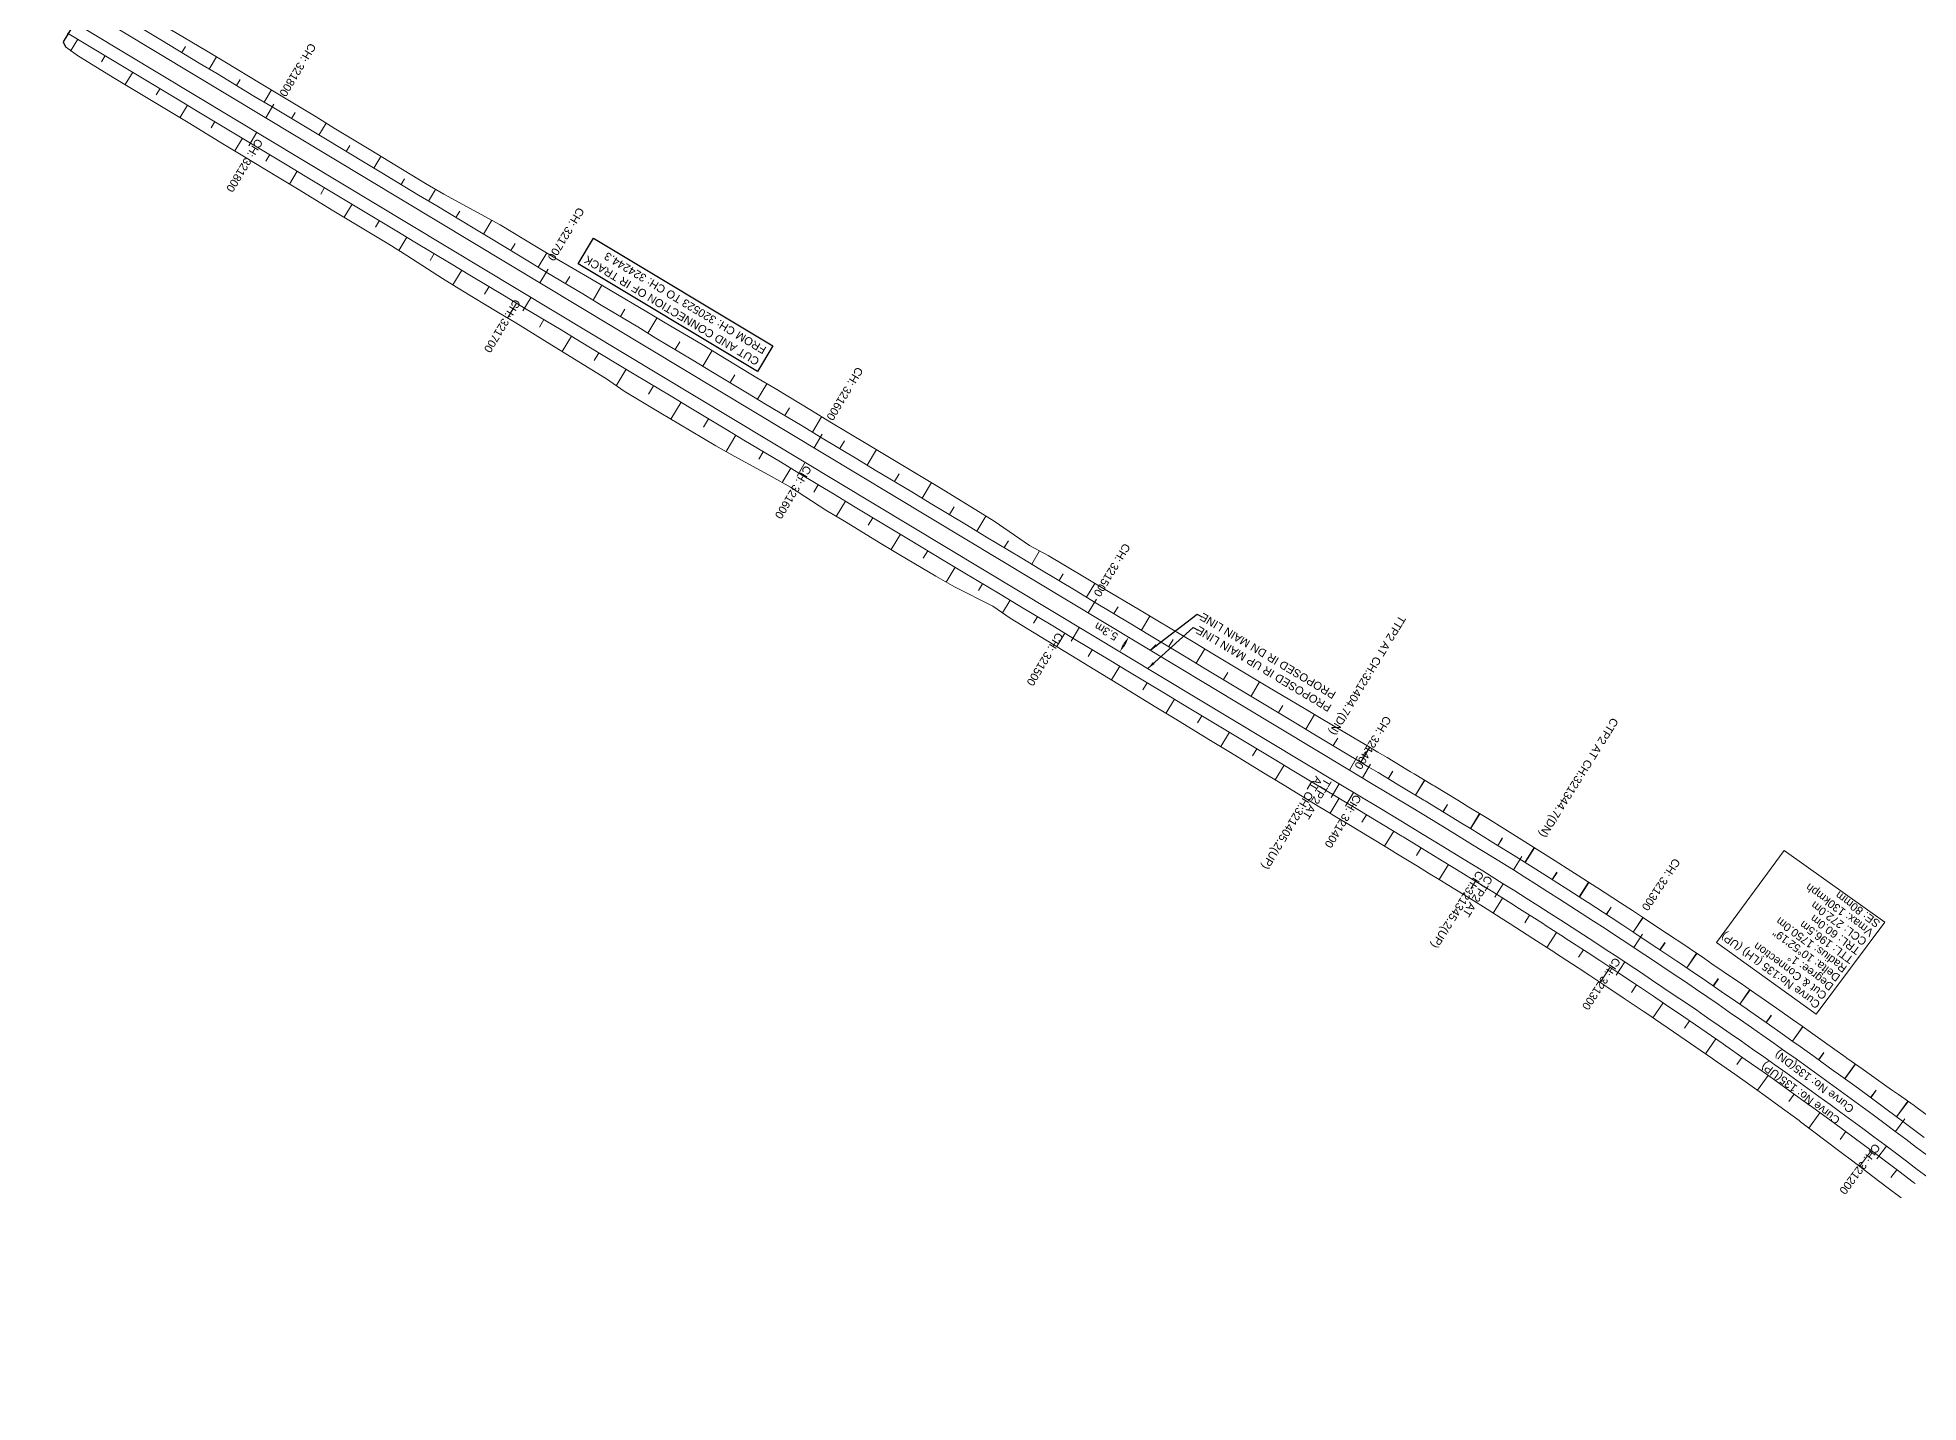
# Model space of a CAD drawing. Header units: metres. Extents: x 615788 to 628025, y 3391429 to 3398897.
# Drawn here: x 626854 to 627442, y 3391825 to 3392252 of the extents above; entities that cross this region are included whole.
import ezdxf
from ezdxf.enums import TextEntityAlignment as Align

# ---------------------------------------------------------------- set-up
doc = ezdxf.new("R2010")
doc.units = ezdxf.units.M
doc.header["$MEASUREMENT"] = 0
doc.layers.get('Defpoints').update_dxf_attribs({"lineweight": 0})
for name, color, linetype in [('Cut & Conn', 190, 'Continuous'), ('Cut & Conn curves dn', 190, 'Continuous'), ('Cut & Conn curves up', 190, 'Continuous'), ('Dimension', 10, 'Continuous'), ('IR PROPOSALS', 190, 'Continuous')]:
    doc.layers.add(name, color=color, linetype=linetype)
for name, color, linetype, lineweight in [('PROPOSED DFCC TOE LINE', 239, 'Continuous', 0), ('PROPOSED DFCC TOE SLOPES', 239, 'Continuous', 0), ('PROPOSED FORMATION LINE - PLAN', 187, 'Continuous', 0)]:
    doc.layers.add(name, color=color, linetype=linetype, lineweight=lineweight)
doc.styles.get("Standard").update_dxf_attribs({"font": 'arial.ttf'})
doc.styles.add('Style-Arial', font='arial.ttf')
doc.dimstyles.new('ISO-25', dxfattribs={"dimtxt": 2.5, "dimasz": 2.5, "dimexe": 1.25, "dimexo": 0.625, "dimtad": 1, "dimtxsty": 'Standard', "dimcen": 2.5, "dimadec": 0, "dimazin": 0, "dimtfac": 1, "dimtmove": 0, "dimatfit": 3, "dimfxl": 1, "dimarcsym": 0})
doc.dimstyles.get("Standard").update_dxf_attribs({"dimtxt": 2.5, "dimasz": 2.5, "dimexe": 0.18, "dimexo": 0.0625, "dimgap": 0.09, "dimtad": 0, "dimtih": 1, "dimtoh": 1, "dimdec": 3, "dimzin": 0, "dimdsep": 46, "dimtxsty": 'Standard', "dimcen": 0.09, "dimadec": 0, "dimazin": 0, "dimtfac": 1, "dimtdec": 3, "dimtofl": 0, "dimtmove": 0, "dimatfit": 3, "dimfxl": 1, "dimtolj": 1, "dimtzin": 0, "dimarcsym": 0})

# ---------------------------------------------------------------- blocks, each defined once
blk = doc.blocks.new('*D35')
at = {"layer": 'Defpoints', "color": 0, "transparency": 16777216}
for p in [(627195.4, 3392064.23), (627195.4, 3392064.23), (627192.67, 3392059.69)]:
    blk.add_point(p, dxfattribs=at)
at = {"layer": 'Dimension', "color": 0, "lineweight": -2, "transparency": 16777216}
blk.add_line((627193.96, 3392061.83), (627194.11, 3392062.09), dxfattribs=at)
at = {"layer": 'Dimension', "color": 0, "transparency": 16777216}
for points in [[(627193.6, 3392062.05), (627194.31, 3392061.62), (627192.67, 3392059.69)], [(627193.76, 3392062.3), (627194.47, 3392061.87), (627195.4, 3392064.23)]]:
    blk.add_solid(points, dxfattribs=at)
at = {"layer": 'Dimension', "color": 0, "lineweight": 0, "transparency": 16777216, "insert": (627188.38, 3392066), "char_height": 2.5, "attachment_point": 5, "rotation": 150, "style": 'Style-Arial'}
blk.add_mtext('\\A1;5.3m', dxfattribs=at)
blk = doc.blocks.new('TerminatorOpen_0.5')
at = {"color": 0, "linetype": 'ByBlock', "lineweight": -2}
for q in [(-1, 0.25), (-1, 0), (-1, -0.25)]:
    blk.add_line((0, 0), q, dxfattribs=at)

msp = doc.modelspace()

# ---------------------------------------------------------------- linework, layer by layer
at = {"layer": 'Cut & Conn', "linetype": 'Continuous', "lineweight": 0, "flags": 128}
for points in [[(627534.1365, 3391829.8747, 0.03888351), (627315.6188, 3391991.4634), (627309.2522, 3391995.4279), (627302.8709, 3391999.3685), (627296.4769, 3392003.2885), (627290.0724, 3392007.1914), (627283.6596, 3392011.0806), (627277.2405, 3392014.9594), (627270.8173, 3392018.8314), (627264.392, 3392022.6999), (625510.7233, 3393078.3297)], [(627530.9711, 3391825.594, 0.03888351), (627312.4533, 3391987.1827), (627306.0867, 3391991.1472), (627299.7054, 3391995.0878), (627293.3114, 3391999.0079), (627286.907, 3392002.9108), (627280.4941, 3392006.7999), (627274.0751, 3392010.6788), (627267.6519, 3392014.5507), (627261.2265, 3392018.4193), (625508.4269, 3393073.5259)]]:
    msp.add_lwpolyline(points, format="xyb", dxfattribs=at)
for points in [[(626928.3264, 3392230.8323), (626925.7478, 3392226.5485)], [(626920.4226, 3392217.732), (626923.0012, 3392222.0157)], [(627014.0018, 3392179.2596), (627011.4231, 3392174.9758)], [(627006.0979, 3392166.1593), (627008.6765, 3392170.443)], [(627099.6771, 3392127.6869), (627097.0984, 3392123.4032)], [(627091.7732, 3392114.5866), (627094.3518, 3392118.8703)], [(627185.3524, 3392076.1142), (627182.7737, 3392071.8305)], [(627177.4485, 3392063.0139), (627180.0271, 3392067.2977)], [(627264.392, 3392022.6999), (627266.9706, 3392026.9837)], [(627271.028, 3392024.5411), (627268.449, 3392020.2576)], [(627261.2265, 3392018.4193), (627258.6479, 3392014.1355)], [(627263.1231, 3392011.4414), (627265.7023, 3392015.7248)], [(627315.6188, 3391991.4634), (627318.2705, 3391995.7023)], [(627312.4533, 3391987.1827), (627309.8016, 3391982.9438)], [(627355.9965, 3391971.4259), (627353.2373, 3391967.2562)], [(627347.7192, 3391958.5367), (627350.4795, 3391962.7057)], [(627438.0036, 3391913.7257), (627435.0108, 3391909.7203)], [(627429.243, 3391901.1424), (627432.2369, 3391905.1469)]]:
    msp.add_lwpolyline(points, dxfattribs=at)
at = {"layer": 'Cut & Conn curves up', "lineweight": 0}
msp.add_lwpolyline([(627431.6676, 3391975.1709), (627410.2522, 3391946.3532), (627379.0694, 3391968.8462), (627400.2835, 3391997.5623)], close=True, dxfattribs=at)
at = {"layer": 'IR PROPOSALS', "flags": 128}
msp.add_lwpolyline([(626874.0548, 3392266.7439), (626872.2931, 3392266.5923), (626862.4684, 3392250.271), (626863.1331, 3392248.7044)], dxfattribs=at)
at = {"layer": 'IR PROPOSALS'}
msp.add_lwpolyline([(627084.2053, 3392155.2378), (627079.4156, 3392147.2664), (627023.3752, 3392180.9389), (627028.1649, 3392188.9103)], close=True, dxfattribs=at)
at = {"layer": 'PROPOSED DFCC TOE LINE', "lineweight": 0}
for points in [[(626895.7348, 3392254.2798), (626907.2164, 3392247.4667), (626912.9208, 3392244.0498), (626924.3703, 3392237.1838), (626930.069, 3392233.7572), (626941.461, 3392226.8175), (626947.1483, 3392223.3499), (626958.543, 3392216.4148), (626964.234, 3392212.9535), (626975.6299, 3392206.0204), (626981.3625, 3392202.6279), (626993.0683, 3392196.3685), (626998.983, 3392193.12), (627010.3556, 3392186.2478), (627016.1028, 3392182.7799), (627027.5641, 3392176.0554), (627033.3796, 3392172.7009), (627044.8165, 3392165.8694), (627050.5499, 3392162.4449), (627062.1243, 3392155.6576), (627067.7562, 3392152.2487), (627079.1901, 3392145.2278), (627084.8955, 3392141.9413), (627096.2551, 3392135.0884), (627101.9959, 3392131.5691), (627113.3825, 3392124.7614), (627119.1617, 3392121.3057), (627130.5767, 3392114.4799), (627136.3032, 3392111.0018), (627147.6515, 3392104.0653), (627153.3304, 3392100.5081), (627164.3942, 3392092.8826), (627170.2084, 3392089.7664), (627181.5633, 3392083.0001), (627187.3894, 3392079.5283), (627198.7444, 3392072.762), (627204.5705, 3392069.2902), (627216.0449, 3392062.4527), (627221.7516, 3392059.0521), (627233.1788, 3392052.1362), (627238.8843, 3392048.7336), (627250.3491, 3392041.9023), (627256.0703, 3392038.5039), (627267.5454, 3392031.6876), (627268.7741, 3392030.9577), (627273.2673, 3392028.2885), (627276.1475, 3392026.5767), (627283.5131, 3392022.1628), (627284.5801, 3392021.5177), (627290.4512, 3392017.9723), (627290.8725, 3392017.7187), (627298.2415, 3392013.2703), (627301.7572, 3392011.1182), (627305.5879, 3392008.7649), (627307.6156, 3392007.5154), (627312.9295, 3392004.2322), (627319.0831, 3392000.4031), (627320.2622, 3391999.6656), (627324.7208, 3391996.8595), (627327.5104, 3391995.0875), (627334.7313, 3391990.4666), (627335.8887, 3391989.7271), (627341.7102, 3391985.9918), (627341.9477, 3391985.8387), (627349.142, 3391981.1765), (627352.8323, 3391978.7657), (627356.3138, 3391976.4797), (627358.601, 3391974.9716), (627363.4631, 3391971.7487), (627369.7873, 3391967.521), (627370.589, 3391966.9823), (627375.3653, 3391963.7595), (627377.692, 3391962.1818), (627384.7724, 3391957.348), (627386.4939, 3391956.1652), (627391.8294, 3391952.4799), (627392.0029, 3391952.3596), (627398.8621, 3391947.5769), (627402.8431, 3391944.7791), (627405.8714, 3391942.6401), (627408.5079, 3391940.7682), (627412.8479, 3391937.6573), (627419.3081, 3391933.0456), (627419.8258, 3391932.6761), (627424.9279, 3391929.0549), (627426.8261, 3391927.7244), (627433.8346, 3391922.7816), (627435.9342, 3391921.2952), (627440.8269, 3391917.814), (627441.4008, 3391917.404), (627447.7409, 3391912.7393)], [(627436.8456, 3391888.9642), (627432.3715, 3391892.3721), (627426.1856, 3391897.0531), (627425.6316, 3391897.4727), (627420.9187, 3391901.0514), (627418.8961, 3391902.5801), (627412.1412, 3391907.6627), (627410.3187, 3391909.0416), (627405.3914, 3391912.7542), (627404.8895, 3391913.1305), (627398.6043, 3391917.7965), (627394.3376, 3391920.8828), (627391.7468, 3391922.7419), (627388.772, 3391924.8677), (627384.8546, 3391927.639), (627378.0848, 3391932.3481), (627377.9135, 3391932.4666), (627372.6481, 3391936.0957), (627370.9523, 3391937.265), (627363.9816, 3391942.0495), (627361.6909, 3391943.6109), (627356.9878, 3391946.8002), (627356.1984, 3391947.3334), (627349.9709, 3391951.5169), (627345.1826, 3391954.7058), (627342.9301, 3391956.1979), (627339.5014, 3391958.4598), (627335.8694, 3391960.849), (627328.7879, 3391965.4683), (627328.5541, 3391965.62), (627322.8267, 3391969.3259), (627321.6894, 3391970.062), (627314.5769, 3391974.6342), (627311.8291, 3391976.3875), (627307.4421, 3391979.172), (627306.2824, 3391979.905), (627300.224, 3391983.7148), (627294.9651, 3391986.9558), (627292.9551, 3391988.1883), (627289.1554, 3391990.5121), (627285.6647, 3391992.6395), (627278.3565, 3391997.0738), (627277.9382, 3391997.3269), (627272.1037, 3392000.8665), (627271.0426, 3392001.5116), (627263.7239, 3392005.9543), (627260.8634, 3392007.6885), (627256.3965, 3392010.3953), (627255.1742, 3392011.1359), (627243.7651, 3392018.0618), (627238.0843, 3392021.5274), (627226.7145, 3392028.5166), (627220.9877, 3392031.8836), (627209.6, 3392038.8653), (627203.9312, 3392042.3287), (627192.533, 3392049.2928), (627186.7455, 3392052.8288), (627175.4659, 3392059.7204), (627169.6785, 3392063.2563), (627158.3989, 3392070.1479), (627152.9897, 3392073.9369), (627140.9366, 3392079.9188), (627135.1401, 3392083.2806), (627123.7105, 3392090.0822), (627117.9744, 3392093.5442), (627106.5944, 3392100.4282), (627100.8284, 3392103.9057), (627089.6878, 3392111.1222), (627083.8177, 3392114.4268), (627072.1779, 3392120.8141), (627066.4398, 3392124.0464), (627054.8814, 3392130.8605), (627049.2221, 3392134.2238), (627037.7127, 3392141.1191), (627032.2228, 3392144.948), (627020.9047, 3392151.977), (627015.2019, 3392155.5187), (627003.8582, 3392162.4387), (626998.1071, 3392165.9), (626986.7505, 3392172.7986), (626981.0042, 3392176.3271), (626969.8768, 3392183.5473), (626964.2216, 3392187.0682), (626952.7891, 3392193.9405), (626947.0805, 3392197.3728), (626935.6742, 3392204.2886), (626929.9818, 3392207.7476), (626918.5977, 3392214.7004), (626912.9063, 3392218.1392), (626901.4689, 3392225.0254), (626895.7747, 3392228.4591), (626884.3496, 3392235.366), (626878.6432, 3392238.8357), (626867.2865, 3392245.8001), (626863.1346, 3392248.7033)]]:
    msp.add_lwpolyline(points, dxfattribs=at)
msp.add_polyline3d([(627436.8456, 3391888.9642, 264.4071), (627432.3715, 3391892.3721, 264.4105), (627426.1856, 3391897.0531, 264.4179), (627425.6316, 3391897.4727, 264.4195), (627420.9187, 3391901.0514, 264.4428), (627418.8961, 3391902.5801, 264.4531), (627412.1412, 3391907.6627, 264.4914), (627410.3187, 3391909.0416, 264.5084), (627405.3914, 3391912.7542, 264.5555), (627404.8895, 3391913.1305, 264.5601), (627398.6043, 3391917.7965, 264.6091), (627394.3376, 3391920.8828, 264.6194), (627391.7468, 3391922.7419, 264.6234), (627388.772, 3391924.8677, 264.6281), (627384.8546, 3391927.639, 264.6285), (627378.0848, 3391932.3481, 264.6121), (627377.9135, 3391932.4666, 264.6117), (627372.6481, 3391936.0957, 264.5991), (627370.9523, 3391937.265, 264.5977), (627363.9816, 3391942.0495, 264.5958), (627361.6909, 3391943.6109, 264.5952), (627356.9878, 3391946.8002, 264.594), (627356.1984, 3391947.3334, 264.5938), (627349.9709, 3391951.5169, 264.5921), (627345.1826, 3391954.7058, 264.5903), (627342.9301, 3391956.1979, 264.5894), (627339.5014, 3391958.4598, 264.588), (627335.8694, 3391960.849, 264.5891), (627328.7879, 3391965.4683, 264.5904), (627328.5541, 3391965.62, 264.5905), (627322.8267, 3391969.3259, 264.5945), (627321.6894, 3391970.062, 264.597), (627314.5769, 3391974.6342, 264.6111), (627311.8291, 3391976.3875, 264.6166), (627307.4421, 3391979.172, 264.6254), (627306.2824, 3391979.905, 264.6277), (627300.224, 3391983.7148, 264.6398), (627294.9651, 3391986.9558, 264.6325), (627292.9551, 3391988.1883, 264.6294), (627289.1554, 3391990.5121, 264.6237), (627285.6647, 3391992.6395, 264.6187), (627278.3565, 3391997.0738, 264.6081), (627277.9382, 3391997.3269, 264.6075), (627272.1037, 3392000.8665, 264.6058), (627271.0426, 3392001.5116, 264.6066), (627263.7239, 3392005.9543, 264.6119), (627260.8634, 3392007.6885, 264.6139), (627256.3965, 3392010.3953, 264.6172), (627255.1742, 3392011.1359, 264.6181), (627243.7651, 3392018.0618, 264.6318), (627238.0843, 3392021.5274, 264.646), (627226.7148, 3392028.5171, 264.6973), (627220.9877, 3392031.8836, 264.6572), (627209.6, 3392038.8653, 264.7003), (627203.9312, 3392042.3287, 264.7167), (627192.533, 3392049.2928, 264.7496), (627186.7455, 3392052.8288, 264.7664), (627175.4659, 3392059.7204, 264.7989), (627169.6785, 3392063.2563, 264.8157), (627158.3989, 3392070.1479, 264.8482), (627152.99, 3392073.9374, 265.0713), (627140.9366, 3392079.9188, 264.5143), (627135.1401, 3392083.2806, 264.4542), (627123.7105, 3392090.0822, 264.4095), (627117.9744, 3392093.5442, 264.4078), (627106.5944, 3392100.4282, 264.4112), (627100.8284, 3392103.9057, 264.4084), (627089.6879, 3392111.1225, 264.6161), (627083.8178, 3392114.4269, 264.5124), (627072.1779, 3392120.8141, 264.236), (627066.4398, 3392124.0464, 264.1355), (627054.8814, 3392130.8605, 264.0628), (627049.2221, 3392134.2238, 264.0388), (627037.7127, 3392141.1191, 264.0135), (627032.215, 3392144.935, 264.225), (627020.9013, 3392151.9714, 264.3107), (627015.2008, 3392155.5167, 264.3539), (627003.8582, 3392162.4387, 264.3832), (626998.1071, 3392165.9, 264.3774), (626986.7505, 3392172.7986, 264.393), (626981.0042, 3392176.3271, 264.4172), (626969.8768, 3392183.5473, 264.6298), (626964.2216, 3392187.0682, 264.6742), (626952.7891, 3392193.9405, 264.6591), (626947.0805, 3392197.3728, 264.6518), (626935.6742, 3392204.2886, 264.662), (626929.9818, 3392207.7476, 264.6703), (626918.5977, 3392214.7004, 264.7021), (626912.9063, 3392218.1392, 264.702), (626901.4689, 3392225.0254, 264.6915), (626895.7747, 3392228.4591, 264.6886), (626884.3496, 3392235.366, 264.6901), (626878.6432, 3392238.8357, 264.6994), (626867.2865, 3392245.8001, 264.7432), (626863.1331, 3392248.7044, 0)], dxfattribs=at)
at = {"layer": 'PROPOSED DFCC TOE SLOPES', "flags": 128}
for points in [[(626867.034, 3392251.1242), (626864.7623, 3392247.3505)], [(626899.5184, 3392246.9187), (626900.6529, 3392248.8035)], [(626875.6015, 3392245.967), (626874.4439, 3392244.0439)], [(626908.0859, 3392241.7615), (626910.3796, 3392245.5719)], [(626884.169, 3392240.8097), (626881.8186, 3392236.905)], [(626916.6534, 3392236.6042), (626917.805, 3392238.5172)], [(626892.7365, 3392235.6524), (626891.5545, 3392233.6887)], [(626901.3041, 3392230.4952), (626898.9323, 3392226.555)], [(626925.2209, 3392231.4469), (626927.5305, 3392235.2836)], [(626909.8716, 3392225.3379), (626908.685, 3392223.3666)], [(626933.7885, 3392226.2897), (626934.934, 3392228.1927)], [(626942.356, 3392221.1324), (626944.6191, 3392224.892)], [(626918.4391, 3392220.1806), (626916.0624, 3392216.2322)], [(626927.0067, 3392215.0234), (626925.8054, 3392213.0277)], [(626950.9235, 3392215.9751), (626952.0419, 3392217.833)], [(626959.4911, 3392210.8179), (626961.7032, 3392214.4927)], [(626935.5742, 3392209.8661), (626933.1428, 3392205.8269)], [(626968.0586, 3392205.6606), (626969.1526, 3392207.478)], [(626944.1417, 3392204.7088), (626942.917, 3392202.6743)], [(626976.6261, 3392200.5033), (626978.8132, 3392204.1366)], [(626952.7093, 3392199.5515), (626950.2505, 3392195.4669)], [(626985.1937, 3392195.346), (626986.3852, 3392197.3255)], [(626961.2768, 3392194.3943), (626960.0489, 3392192.3544)], [(626969.8443, 3392189.237), (626967.3619, 3392185.1131)], [(626993.7612, 3392190.1888), (626996.3847, 3392194.5471)], [(626978.4119, 3392184.0797), (626977.098, 3392181.897)], [(627002.3287, 3392185.0315), (627003.6676, 3392187.2558)], [(627010.8963, 3392179.8742), (627013.5666, 3392184.3103)], [(626986.9794, 3392178.9225), (626984.2262, 3392174.3487)], [(626995.5469, 3392173.7652), (626994.1563, 3392171.455)], [(627019.4638, 3392174.717), (627020.8186, 3392176.9676)], [(627028.0313, 3392169.5597), (627030.8133, 3392174.1812)], [(627004.1144, 3392168.6079), (627001.3203, 3392163.9661)], [(627036.5988, 3392164.4024), (627038.0103, 3392166.7471)], [(627012.682, 3392163.4507), (627011.2742, 3392161.1121)], [(627045.1664, 3392159.2452), (627048.0068, 3392163.9638)], [(627021.2495, 3392158.2934), (627018.3881, 3392153.5399)], [(627053.7339, 3392154.0879), (627055.1776, 3392156.4862)], [(627062.3014, 3392148.9306), (627065.2221, 3392153.7825)], [(627029.817, 3392153.1361), (627028.3505, 3392150.6999)], [(627038.3846, 3392147.9789), (627035.2776, 3392142.8174)], [(627046.9521, 3392142.8216), (627045.3511, 3392140.1619)], [(627070.869, 3392143.7734), (627072.3114, 3392146.1696)], [(627079.4365, 3392138.6161), (627082.3283, 3392143.4201)], [(627055.5196, 3392137.6643), (627052.335, 3392132.3738)], [(627064.0872, 3392132.5071), (627062.5158, 3392129.8966)], [(627088.004, 3392133.4588), (627089.4629, 3392135.8824)], [(627096.5716, 3392128.3016), (627099.4704, 3392133.1173)], [(627072.6547, 3392127.3498), (627069.596, 3392122.2685)], [(627105.1391, 3392123.1443), (627106.5878, 3392125.551)], [(627081.2222, 3392122.1925), (627079.7875, 3392119.8091)], [(627113.7066, 3392117.987), (627116.6194, 3392122.8259)], [(627089.7898, 3392117.0353), (627087.1055, 3392112.576)], [(627122.2742, 3392112.8297), (627123.7381, 3392115.2618)], [(627098.3573, 3392111.878), (627096.9776, 3392109.5859)], [(627130.8417, 3392107.6725), (627133.7714, 3392112.5395)], [(627106.9248, 3392106.7207), (627104.0579, 3392101.958)], [(627115.4923, 3392101.5634), (627114.0543, 3392099.1745)], [(627139.4092, 3392102.5152), (627140.8587, 3392104.9233)], [(627147.9767, 3392097.3579), (627150.8197, 3392102.0808)], [(627124.0599, 3392096.4062), (627121.1745, 3392091.6128)], [(627132.6274, 3392091.2489), (627131.193, 3392088.866)], [(627156.5443, 3392092.2007), (627157.8403, 3392094.3536)], [(627165.1118, 3392087.0434), (627167.5943, 3392091.1675)], [(627141.1949, 3392086.0916), (627138.3739, 3392081.4051)], [(627173.6793, 3392081.8861), (627174.9668, 3392084.0249)], [(627149.7625, 3392080.9344), (627148.512, 3392078.8571)], [(627182.2469, 3392076.7289), (627184.8448, 3392081.0447)], [(627158.33, 3392075.7771), (627155.9669, 3392071.8515)], [(627190.8144, 3392071.5716), (627192.1249, 3392073.7486)], [(627166.8975, 3392070.6198), (627165.6511, 3392068.5492)], [(627199.3819, 3392066.4143), (627202.0259, 3392070.8066)], [(627175.4651, 3392065.4626), (627172.9382, 3392061.2648)], [(627184.0326, 3392060.3053), (627182.7521, 3392058.1781)], [(627207.9495, 3392061.2571), (627209.2829, 3392063.4723)], [(627216.517, 3392056.0998), (627219.2069, 3392060.5685)], [(627192.6001, 3392055.148), (627190.0052, 3392050.8372)], [(627201.1677, 3392049.9908), (627199.8532, 3392047.8071)], [(627225.0845, 3392050.9425), (627226.4286, 3392053.1753)], [(627233.6521, 3392045.7853), (627236.3401, 3392050.2509)], [(627209.7352, 3392044.8335), (627207.0722, 3392040.4097)], [(627242.2196, 3392040.628), (627243.5749, 3392042.8796)], [(627218.3027, 3392039.6762), (627216.9514, 3392037.4314)], [(627250.7871, 3392035.4707), (627253.5236, 3392040.0167)], [(627226.8702, 3392034.519), (627224.1609, 3392030.018)], [(627259.3546, 3392030.3135), (627260.738, 3392032.6115)], [(627259.3547, 3392030.3134), (627260.7381, 3392032.6114)], [(627235.4378, 3392029.3617), (627234.0741, 3392027.0963)], [(627267.9222, 3392025.156), (627270.7191, 3392029.8023)], [(627267.9252, 3392025.1543), (627270.7239, 3392029.7995)], [(627244.0053, 3392024.2044), (627241.2363, 3392019.6045)], [(627252.5728, 3392019.0472), (627251.177, 3392016.7284)], [(627276.4907, 3392019.9936), (627277.9022, 3392022.3365)], [(627276.4993, 3392019.9885), (627277.9133, 3392022.3298)], [(627285.0592, 3392014.8186), (627287.8959, 3392019.5154)], [(627285.0764, 3392014.8082), (627287.9234, 3392019.4988)], [(627261.1396, 3392013.8902), (627258.3295, 3392009.2239)], [(627269.7027, 3392008.7311), (627268.2884, 3392006.3865)], [(627293.625, 3392009.6196), (627295.0548, 3392011.9753)], [(627293.6475, 3392009.606), (627295.084, 3392011.9576)], [(627302.1813, 3392004.3931), (627305.0527, 3392009.0937)], [(627302.2149, 3392004.3725), (627305.1063, 3392009.0608)], [(627278.2571, 3392003.5645), (627275.4094, 3391998.861)], [(627310.7263, 3391999.1233), (627312.1703, 3392001.4647)], [(627310.765, 3391999.0992), (627312.2206, 3392001.4334)], [(627286.7973, 3391998.3811), (627285.3681, 3391996.0339)], [(627319.2505, 3391993.808), (627322.1588, 3391998.472)], [(627319.2966, 3391993.779), (627322.2323, 3391998.4257)], [(627295.3192, 3391993.1755), (627292.4484, 3391988.4982)], [(627327.7506, 3391988.4378), (627329.2119, 3391990.7507)], [(627327.7913, 3391988.412), (627329.2645, 3391990.7171)], [(627303.8153, 3391987.9357), (627302.3699, 3391985.605)], [(627336.2173, 3391983.0267), (627339.1587, 3391987.6289)], [(627336.2631, 3391982.9973), (627339.2316, 3391987.5821)], [(627312.2827, 3391982.6558), (627309.3399, 3391977.9674)], [(627344.6572, 3391977.5624), (627346.1442, 3391979.859)], [(627344.699, 3391977.5352), (627346.1983, 3391979.8238)], [(627320.7183, 3391977.3262), (627319.2204, 3391974.9691)], [(627329.1259, 3391971.9527), (627326.0814, 3391967.2199)], [(627353.0636, 3391972.0551), (627356.0681, 3391976.641)], [(627353.1116, 3391972.0235), (627356.1446, 3391976.5908)], [(627337.5015, 3391966.5298), (627335.9598, 3391964.1628)], [(627361.442, 3391966.4915), (627362.9616, 3391968.7798)], [(627361.4843, 3391966.4631), (627363.0166, 3391968.743)], [(627345.8471, 3391961.0622), (627342.727, 3391956.332)], [(627369.7841, 3391960.8851), (627372.8544, 3391965.4537)], [(627369.8299, 3391960.8542), (627372.9276, 3391965.4043)], [(627354.1583, 3391955.5429), (627352.5815, 3391953.1827)], [(627378.096, 3391955.2266), (627379.6482, 3391957.5066)], [(627378.1356, 3391955.1995), (627379.6997, 3391957.4714)], [(627386.3724, 3391949.5289), (627389.5079, 3391954.0834)], [(627386.4172, 3391949.4979), (627389.5796, 3391954.0339)], [(627362.4393, 3391949.9775), (627359.2516, 3391945.2651)], [(627370.6873, 3391944.3623), (627369.0768, 3391942.01)], [(627394.6203, 3391943.7788), (627396.205, 3391946.0518)], [(627394.662, 3391943.7496), (627396.2593, 3391946.0139)], [(627402.8335, 3391937.9854), (627406.0351, 3391942.5239)], [(627402.8803, 3391937.952), (627406.1101, 3391942.4706)], [(627378.9061, 3391938.7041), (627375.6605, 3391934.0194)], [(627387.0908, 3391932.9979), (627385.4613, 3391930.6742)], [(627411.0158, 3391932.137), (627412.6316, 3391934.3976)], [(627411.0562, 3391932.1079), (627412.6843, 3391934.3599)], [(627419.1601, 3391926.249), (627422.4567, 3391930.8088)], [(627419.2047, 3391926.2165), (627422.5291, 3391930.7574)], [(627395.2435, 3391927.2469), (627391.944, 3391922.6004)], [(627403.3603, 3391921.4451), (627401.6777, 3391919.1045)], [(627427.2733, 3391920.3093), (627428.9873, 3391922.6503)], [(627427.312, 3391920.2808), (627429.0386, 3391922.6135)], [(627435.3499, 3391914.3316), (627438.9276, 3391919.1654)], [(627435.3935, 3391914.2991), (627439.0009, 3391919.1132)], [(627411.4461, 3391915.5993), (627407.9653, 3391910.8149)], [(627419.497, 3391909.705), (627417.7023, 3391907.2669)], [(627427.5173, 3391903.7687), (627423.841, 3391898.8323)], [(627435.5017, 3391897.7859), (627433.6339, 3391895.308)]]:
    msp.add_lwpolyline(points, dxfattribs=at)
at = {"layer": 'PROPOSED FORMATION LINE - PLAN', "lineweight": 0, "flags": 128}
for points in [[(627444.0323, 3391907.8246), (627437.7608, 3391912.5353), (627437.1979, 3391912.956), (627432.3986, 3391916.5285), (627430.3387, 3391918.054), (627423.4548, 3391923.1187), (627421.5898, 3391924.482), (627416.5463, 3391928.1499), (627416.0328, 3391928.5218), (627409.6135, 3391933.1474), (627405.2833, 3391936.243), (627402.6566, 3391938.1112), (627399.6405, 3391940.2474), (627395.6755, 3391943.0412), (627388.8435, 3391947.817), (627388.6706, 3391947.9372), (627383.3566, 3391951.6177), (627381.6421, 3391952.799), (627374.5899, 3391957.6267), (627372.2725, 3391959.2023), (627367.5144, 3391962.4201), (627366.7158, 3391962.958), (627360.4157, 3391967.1791), (627355.5724, 3391970.3975), (627353.294, 3391971.9035), (627349.8258, 3391974.1862), (627346.1494, 3391976.5932), (627338.9821, 3391981.2482), (627338.7455, 3391981.401), (627332.9457, 3391985.1305), (627331.7923, 3391985.8683), (627324.5801, 3391990.4535), (627321.7939, 3391992.2116), (627317.3457, 3391995.0035), (627316.17, 3391995.7383), (627310.0328, 3391999.5545), (627304.7308, 3392002.8271), (627302.7063, 3392004.0714), (627298.8811, 3392006.4152), (627295.3696, 3392008.5592), (627288.0258, 3392013.0231), (627287.6058, 3392013.2777), (627281.7446, 3392016.8242), (627280.6782, 3392017.4683), (627273.33, 3392021.8998), (627270.4609, 3392023.6277), (627265.9841, 3392026.3228), (627264.7597, 3392027.0598), (627253.3249, 3392033.9431), (627247.6238, 3392037.3749), (627236.1899, 3392044.2576), (627230.4985, 3392047.6835), (627219.0548, 3392054.5721), (627213.3635, 3392057.9981), (627201.9198, 3392064.8867), (627196.1093, 3392068.3843), (627184.7847, 3392075.2012), (627178.9742, 3392078.6989), (627167.6496, 3392085.5157), (627162.005, 3392088.9136), (627150.5146, 3392095.8303), (627144.7744, 3392099.2856), (627133.3795, 3392106.1448), (627127.6393, 3392109.6002), (627116.2444, 3392116.4594), (627110.4755, 3392119.932), (627099.1094, 3392126.7739), (627093.3405, 3392130.2465), (627081.9743, 3392137.0884), (627076.3342, 3392140.4835), (627064.8393, 3392147.403), (627059.1991, 3392150.7981), (627047.7042, 3392157.7175), (627041.9827, 3392161.1616), (627030.5691, 3392168.032), (627024.8183, 3392171.4938), (627013.4341, 3392178.3466), (627007.6832, 3392181.8084), (626996.299, 3392188.6611), (626990.522, 3392192.1386), (626979.164, 3392198.9757), (626973.4572, 3392202.4109), (626962.0289, 3392209.2902), (626956.3221, 3392212.7254), (626944.8938, 3392219.6047), (626939.1871, 3392223.0399), (626927.7588, 3392229.9193), (626922.0617, 3392233.3486), (626910.6237, 3392240.2338), (626904.9268, 3392243.6631), (626893.4887, 3392250.5483), (626887.767, 3392253.9925)], [(627441.2334, 3391893.4473), (627440.6112, 3391893.9208), (627436.1113, 3391897.3279), (627429.8867, 3391902.0034), (627429.328, 3391902.4209), (627424.5646, 3391905.9667), (627422.5201, 3391907.4808), (627415.6876, 3391912.5077), (627413.8366, 3391913.8607), (627408.8308, 3391917.5012), (627408.3212, 3391917.8704), (627401.9499, 3391922.4614), (627397.652, 3391925.5339), (627395.0449, 3391927.3881), (627392.0514, 3391929.5083), (627388.116, 3391932.2812), (627381.335, 3391937.0213), (627381.1635, 3391937.1406), (627375.8892, 3391940.7936), (627374.1874, 3391941.9662), (627367.188, 3391946.7578), (627364.8879, 3391948.3215), (627360.1654, 3391951.5153), (627359.3728, 3391952.0492), (627353.1198, 3391956.2387), (627348.3127, 3391959.433), (627346.0513, 3391960.9278), (627342.609, 3391963.1935), (627338.9601, 3391965.5825), (627331.8464, 3391970.2027), (627331.6115, 3391970.3544), (627325.8551, 3391974.0559), (627324.7103, 3391974.7883), (627317.552, 3391979.3391), (627314.7867, 3391981.0841), (627310.3717, 3391983.8552), (627309.2047, 3391984.5846), (627303.1096, 3391988.3745), (627297.8395, 3391991.6274), (627295.8262, 3391992.8648), (627292.0204, 3391995.1968), (627288.5248, 3391997.3311), (627281.2086, 3392001.7782), (627280.7899, 3392002.032), (627274.9446, 3392005.5688), (627273.8807, 3392006.2115), (627266.5442, 3392010.6358), (627263.6776, 3392012.3623), (627259.2023, 3392015.0565), (627257.9779, 3392015.7935), (627246.5431, 3392022.6768), (627240.842, 3392026.1086), (627229.4081, 3392032.9913), (627223.7167, 3392036.4172), (627212.273, 3392043.3058), (627206.5817, 3392046.7318), (627195.1379, 3392053.6204), (627189.3275, 3392057.118), (627178.0029, 3392063.9349), (627172.1924, 3392067.4326), (627160.8678, 3392074.2494), (627155.2232, 3392077.6473), (627143.7328, 3392084.564), (627137.9926, 3392088.0193), (627126.5977, 3392094.8785), (627120.8575, 3392098.3339), (627109.4626, 3392105.1931), (627103.6937, 3392108.6657), (627092.3276, 3392115.5076), (627086.5587, 3392118.9802), (627075.1925, 3392125.8221), (627069.5524, 3392129.2172), (627058.0575, 3392136.1367), (627052.4173, 3392139.5318), (627040.9224, 3392146.4512), (627035.2009, 3392149.8953), (627023.7873, 3392156.7657), (627018.0364, 3392160.2275), (627006.6523, 3392167.0803), (627000.9014, 3392170.5421), (626989.5172, 3392177.3948), (626983.7402, 3392180.8723), (626972.3822, 3392187.7094), (626966.6754, 3392191.1446), (626955.2471, 3392198.0239), (626949.5403, 3392201.4591), (626938.112, 3392208.3384), (626932.4053, 3392211.7736), (626920.977, 3392218.653), (626915.2799, 3392222.0823), (626903.8419, 3392228.9675), (626898.145, 3392232.3968), (626886.7068, 3392239.282), (626880.9852, 3392242.7262), (626869.5718, 3392249.5966), (626863.8498, 3392253.041)]]:
    msp.add_lwpolyline(points, dxfattribs=at)

# ---------------------------------------------------------------- texts
at = {"layer": 'Cut & Conn', "linetype": 'Continuous', "lineweight": 0}
for s, p in [('PROPOSED IR DN MAIN LINE', (627218.6525, 3392071.9556, 266.1105)), ('PROPOSED IR UP MAIN LINE', (627217.4388, 3392067.8123, -1.4889))]:
    msp.add_text(s, height=2.5, rotation=149.0682259, dxfattribs=at).set_placement(p, align=Align.RIGHT)
at = {"layer": 'Cut & Conn', "lineweight": 0, "char_height": 2.5, "line_spacing_factor": 0.6, "style": 'Style-Arial'}
for s, insert, attachment_point, rotation in [('CH: 321800', (626930.9462, 3392233.5239), 6, 238.9539489), ('CH: 321800', (626923.9328, 3392219.6332), 4, 238.9539489), ('CH: 321700', (627014.7666, 3392182.1813), 6, 238.9539489), ('CH: 321700', (627004.4628, 3392169.4649), 4, 238.9539489), ('CH: 321600', (627101.9008, 3392132.302), 6, 238.9539489), ('CH: 321600', (627095.3806, 3392117.5037), 4, 238.9539489), ('CH: 321500', (627185.4069, 3392077.2014), 6, 238.9539489), ('TTP2 AT CH:321404.7(DN)', (627258.665, 3392034.0768), 6, 238.9539489), ('CH: 321500', (627174.0565, 3392065.3003), 4, 238.9539489), ('CH: 321400', (627266.9164, 3392023.272), 6, 238.9478279), ('CTP2 AT CH:321344.7(DN)', (627324.2826, 3392002.1276), 6, 237.9714274), ('TTP2 AT ', (627257.8225, 3392019.7004), 4, 238.9539489), ('CH: 321400', (627267.178, 3392014.6597), 4, 238.9464989), ('CTP2 AT', (627308.2362, 3391989.3417), 4, 237.9714274), ('CH: 321300', (627356.6201, 3391979.1375), 6, 236.5067711), ('CH: 321300', (627348.253, 3391963.6487), 4, 236.4907652), ('CH: 321200', (627429.4695, 3391905.4714), 4, 233.2167206)]:
    msp.add_mtext(s, dxfattribs=dict(at, insert=insert, attachment_point=attachment_point, rotation=rotation))
at = {"layer": 'Cut & Conn', "lineweight": 0, "char_height": 2.5, "attachment_point": 4, "line_spacing_factor": 0.6, "style": 'Style-Arial'}
for s, insert, width, rotation in [(' AT CH:321405.2(UP)', (627255.1753, 3392021.385), 37.832111, 238.9539489), ('CH:321345.2(UP)', (627305.2126, 3391991.0214), 28.374083, 237.9714274)]:
    msp.add_mtext(s, dxfattribs=dict(at, insert=insert, width=width, rotation=rotation))
at = {"layer": 'Cut & Conn curves dn', "lineweight": 0, "style": 'Style-Arial'}
msp.add_text('Curve No: 135(DN)', height=2.5, rotation=143, dxfattribs=at).set_placement((627422.3359, 3391917.29))
at = {"layer": 'Cut & Conn curves dn', "lineweight": 0, "insert": (627430.5288, 3391975.2869), "char_height": 2.5, "attachment_point": 7, "rotation": 143.5179489, "line_spacing_factor": 0.84, "style": 'Style-Arial'}
msp.add_mtext('Curve No:135 (LH) (UP)\\PCut & Connection\\PDegree: 1%%D\\PDelta: 10%%D52\'19"\\PRadius: 1750.0m\\PTTL: 196.5m\\PTRL: 60.0m\\PCCL: 272.0m\\PVmax: 130kmph\\PSE: 80mm', dxfattribs=at)
at = {"layer": 'Cut & Conn curves up', "lineweight": 0, "style": 'Style-Arial'}
msp.add_text('Curve No: 135(UP)', height=2.5, rotation=143, dxfattribs=at).set_placement((627417.9722, 3391913.7583))
at = {"layer": 'IR PROPOSALS', "insert": (627078.988, 3392148.9817), "char_height": 2.5, "width": 70.806072, "attachment_point": 1, "rotation": 149}
msp.add_mtext('\\pxql;CUT AND CONNECTION OF IR TRACK FROM CH: {\\fArial|b0|i0|c0|p39;320523} TO CH: {\\fArial|b0|i0|c0|p39;324244.3}', dxfattribs=at)

# ---------------------------------------------------------------- dimensions: what is measured, and where the dimension line sits
at = {"layer": 'Dimension', "color": 190, "lineweight": 0}
dim = msp.add_linear_dim(base=(627195.4013, 3392064.2292), p1=(627192.668, 3392059.6884), p2=(627195.4013, 3392064.2292), angle=58.9539489, dimstyle='Standard', override={"dimexe": 0.125, "dimexo": 0.125, "dimgap": 0.125, "dimtad": 1, "dimtih": 0, "dimtoh": 0, "dimzin": 11, "dimpost": 'm', "dimtxsty": 'Style-Arial', "dimsah": 1, "dimadec": 4, "dimazin": 3, "dimtmove": 2, "dimldrblk": 'TerminatorOpen_0.5', "dimfrac": 2, "dimtzin": 11}, dxfattribs=at)
dim.commit()
dim.dimension.update_dxf_attribs({"geometry": '*D35', "text_midpoint": (627188.3769, 3392065.9998), "dimtype": 129, "text_rotation": 150})

# ---------------------------------------------------------------- leaders
at = {"layer": 'Cut & Conn', "linetype": 'Continuous', "lineweight": 0}
for points in [[(627201.3896, 3392054.4384, -1.4889), (627215.6131, 3392067.286, -1.4889), (627217.0937, 3392066.3965, -1.4889)], [(627202.0878, 3392060.2043, 266.1105), (627216.8268, 3392071.4293, 266.1105), (627218.3074, 3392070.5398, 266.1105)]]:
    msp.add_leader(points, dimstyle='ISO-25', override={"dimtxt": 3, "dimasz": 2.5, "dimgap": 0.625, "dimtad": 0, "dimdec": 3, "dimzin": 2, "dimtdec": 3}, dxfattribs=at)

doc.saveas('drawing.dxf')
